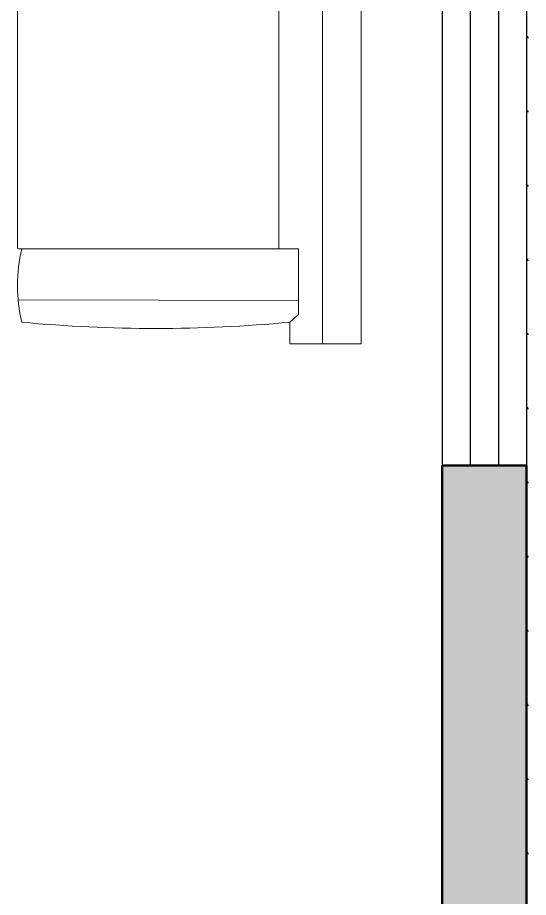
# Model space of a CAD drawing. Header units: millimetres. Extents: x 2999.9 to 3041.9, y 869.6 to 906.3.
# Drawn here: x 3018.364 to 3019.272, y 898.87 to 900.435 of the extents above; entities that cross this region are included whole.
import ezdxf

# ---------------------------------------------------------------- set-up
doc = ezdxf.new("R2010")
doc.units = ezdxf.units.MM
doc.layers.add('mori', color=166, linetype='Continuous', lineweight=30)

msp = doc.modelspace()

# ---------------------------------------------------------------- linework, layer by layer
at = {"color": 41, "lineweight": 30}
for p, q in [((3019.1192, 901.6382), (3019.1192, 899.6382)), ((3019.2692, 901.6382), (3019.2692, 899.6382))]:
    msp.add_line(p, q, dxfattribs=at)
at = {"color": 4}
for p, q in [((3019.1692, 901.6382), (3019.1692, 899.6382)), ((3019.2192, 901.6382), (3019.2192, 899.6382))]:
    msp.add_line(p, q, dxfattribs=at)
at = {"color": 255, "lineweight": 5}
for p, q in [((3018.9061, 901.1067), (3018.9061, 899.855)), ((3018.9752, 901.1067), (3018.9752, 899.855)), ((3018.3643, 900.0263), (3018.3643, 900.9377)), ((3018.8285, 900.9315), (3018.8285, 900.024)), ((3018.3643, 900.0263), (3018.3643, 900.1083)), ((3018.3643, 900.0263), (3018.3643, 900.0848)), ((3018.372, 900.024), (3018.3666, 900.024)), ((3018.8638, 900.024), (3018.372, 900.024)), ((3018.8638, 899.9074), (3018.8638, 900.024)), ((3018.3655, 899.9331), (3018.8638, 899.9318)), ((3018.8484, 899.8934), (3018.8638, 899.9074)), ((3018.8484, 899.855), (3018.8484, 899.8934)), ((3018.9752, 899.855), (3018.8484, 899.855))]:
    msp.add_line(p, q, dxfattribs=at)
at = {"color": 76, "linetype": 'Continuous'}
for p, q in [((3019.2692, 900.4), (3019.2725, 900.4)), ((3019.2701, 900.4), (3019.2716, 900.4027)), ((3019.2692, 900.2681), (3019.2725, 900.2681)), ((3019.2701, 900.2681), (3019.2716, 900.2707)), ((3019.2692, 900.1361), (3019.2725, 900.1361)), ((3019.2701, 900.1361), (3019.2716, 900.1387)), ((3019.2692, 900.0041), (3019.2725, 900.0041)), ((3019.2701, 900.0041), (3019.2716, 900.0067)), ((3019.2701, 899.8721), (3019.2716, 899.8747)), ((3019.2692, 899.8721), (3019.2725, 899.8721)), ((3019.2692, 899.7401), (3019.2725, 899.7401)), ((3019.2701, 899.7401), (3019.2716, 899.7428)), ((3019.2692, 899.6081), (3019.2725, 899.6081)), ((3019.2701, 899.6081), (3019.2716, 899.6108)), ((3019.2692, 899.4762), (3019.2725, 899.4762)), ((3019.2701, 899.4762), (3019.2716, 899.4788)), ((3019.2692, 899.3442), (3019.2725, 899.3442)), ((3019.2701, 899.3442), (3019.2716, 899.3468)), ((3019.2692, 899.2122), (3019.2725, 899.2122)), ((3019.2701, 899.2122), (3019.2716, 899.2148)), ((3019.2692, 899.0802), (3019.2725, 899.0802)), ((3019.2701, 899.0802), (3019.2716, 899.0829)), ((3019.2701, 898.9482), (3019.2716, 898.9509)), ((3019.2692, 898.9482), (3019.2725, 898.9482))]:
    msp.add_line(p, q, dxfattribs=at)
at = {"color": 255, "lineweight": 5}
for centre, radius, start, end in [((3018.3666, 900.0263), 0.00231, 180, 270), ((3018.6457, 899.9587), 0.2815, 166.5803, 193.4197), ((3018.6102, 902.4168), 2.5346, 264.6069, 275.3931)]:
    msp.add_arc(centre, radius, start, end, dxfattribs=at)
at = {"linetype": 'Continuous'}
for points in [[(3019.1192, 897.9875), (3019.1192, 899.6382), (3019.2692, 897.8375)], [(3019.2692, 897.8375), (3019.1192, 899.6382), (3019.2692, 899.6382)]]:
    msp.add_solid(points, dxfattribs=at)
at = {"layer": 'mori', "color": 152, "lineweight": 50}
for p, q in [((3019.1192, 899.6382), (3019.1192, 897.9875)), ((3019.1192, 899.6382), (3019.1192, 897.9875)), ((3019.1192, 899.6382), (3019.2692, 899.6382)), ((3019.2692, 899.6382), (3019.2692, 897.8375))]:
    msp.add_line(p, q, dxfattribs=at)

doc.saveas('drawing.dxf')
